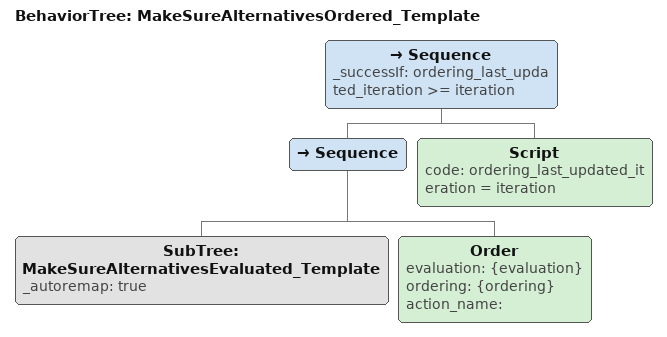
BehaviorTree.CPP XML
<?xml version="1.0" encoding="UTF-8"?>
<root BTCPP_format="4">
  <!-- Order Meta -->
  <BehaviorTree ID="MakeSureAlternativesOrdered_Template">
    <Sequence _successIf="ordering_last_updated_iteration >= iteration">
        <!-- An ordering could come from the KB, so get (the first) one if it exists -->
      <Sequence>
        <SubTree ID="MakeSureAlternativesEvaluated_Template" _autoremap="true" />
        <Order evaluation="{evaluation}"
               ordering="{ordering}"
               action_name=""/>
      </Sequence>
      <Script code="ordering_last_updated_iteration = iteration" />
    </Sequence>
  </BehaviorTree>
</root>
